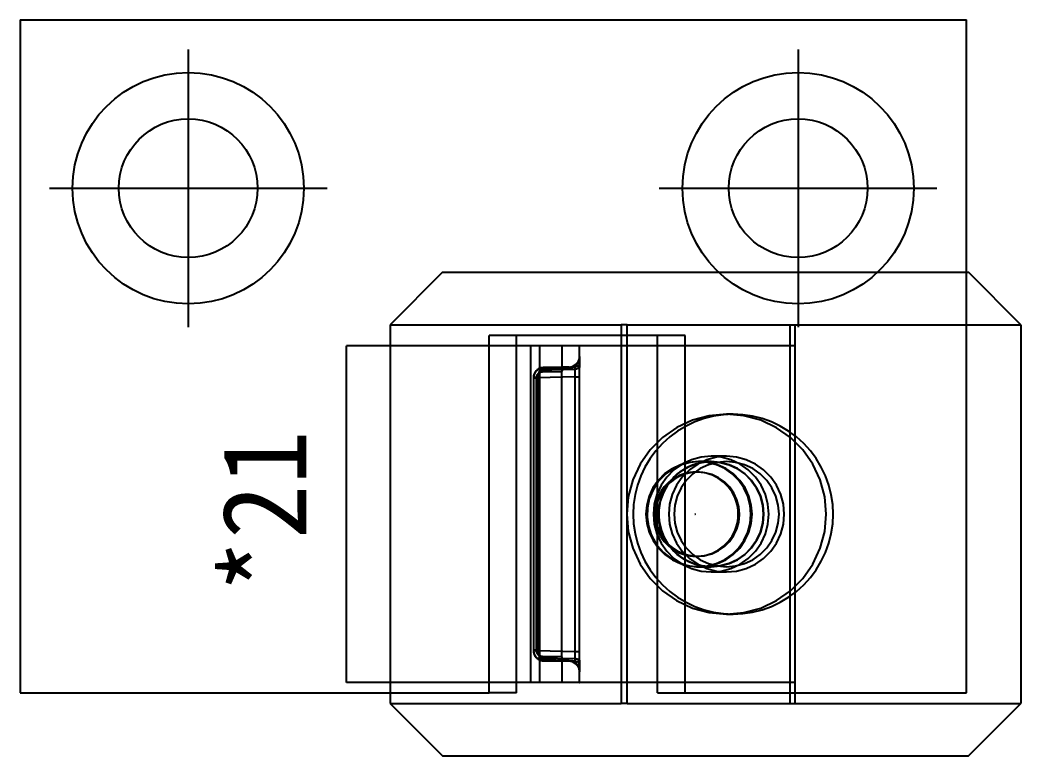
# Model space of a CAD drawing. Header units: millimetres. Extents: x 632 to 3922, y 1402 to 2001.
# Drawn here: x 3183.28 to 3207.07, y 1881.03 to 1898.53 of the extents above; entities that cross this region are included whole.
import ezdxf
from ezdxf.enums import TextEntityAlignment as Align
from ezdxf.lldxf.tags import DXFTag

# ---------------------------------------------------------------- set-up
doc = ezdxf.new("R2010")
doc.units = ezdxf.units.MM
for name, color, linetype in [('4', 4, 'Continuous'), ('7', 7, 'Continuous'), ('8', 8, 'Continuous'), ('CE', 1, 'CENTER'), ('H1', 2, 'HIDDEN')]:
    doc.layers.add(name, color=color, linetype=linetype)
doc.styles.add('JM_Standard', font='', dxfattribs={"height": 3})
doc.styles.get('JM_Standard').set_extended_font_data('DotumChe')
tags = doc.linetypes.add('CENTER', pattern=[2, 1.25, -0.25, 0.25, -0.25]).pattern_tags.tags
tags[10:11] = [DXFTag(74, 4), DXFTag(75, 0), DXFTag(340, '0'), DXFTag(46, 1.0), DXFTag(50, 0.0), DXFTag(44, 0.0), DXFTag(45, 0.0)]
tags[8:9] = [DXFTag(74, 4), DXFTag(75, 0), DXFTag(340, '0'), DXFTag(46, 1.0), DXFTag(50, 0.0), DXFTag(44, 0.0), DXFTag(45, 0.0)]
tags[6:7] = [DXFTag(74, 4), DXFTag(75, 0), DXFTag(340, '0'), DXFTag(46, 1.0), DXFTag(50, 0.0), DXFTag(44, 0.0), DXFTag(45, 0.0)]
tags[4:5] = [DXFTag(74, 4), DXFTag(75, 0), DXFTag(340, '0'), DXFTag(46, 1.0), DXFTag(50, 0.0), DXFTag(44, 0.0), DXFTag(45, 0.0)]
tags = doc.linetypes.add('HIDDEN', pattern=[0.375, 0.25, -0.125]).pattern_tags.tags
tags[6:7] = [DXFTag(74, 4), DXFTag(75, 0), DXFTag(340, '0'), DXFTag(46, 1.0), DXFTag(50, 0.0), DXFTag(44, 0.0), DXFTag(45, 0.0)]
tags[4:5] = [DXFTag(74, 4), DXFTag(75, 0), DXFTag(340, '0'), DXFTag(46, 1.0), DXFTag(50, 0.0), DXFTag(44, 0.0), DXFTag(45, 0.0)]

msp = doc.modelspace()

# ---------------------------------------------------------------- linework, layer by layer
at = {"layer": '7'}
for p, q in [((3183.275, 1898.529), (3183.275, 1882.529)), ((3183.275, 1898.529), (3205.775, 1898.529)), ((3205.775, 1882.529), (3205.775, 1898.529)), ((3205.775, 1892.529), (3205.824, 1892.529)), ((3207.074, 1891.279), (3205.824, 1892.529)), ((3205.775, 1891.279), (3207.074, 1891.279)), ((3207.074, 1891.279), (3207.074, 1882.279)), ((3198.433, 1891.029), (3194.427, 1891.029)), ((3194.427, 1890.779), (3194.427, 1891.029)), ((3195.082, 1890.779), (3195.082, 1891.029)), ((3197.571, 1891.029), (3197.571, 1890.779)), ((3197.707, 1890.779), (3197.707, 1891.029)), ((3198.433, 1890.779), (3198.433, 1891.029)), ((3196.566, 1890.779), (3191.035, 1890.779)), ((3191.035, 1882.779), (3191.035, 1890.779)), ((3196.566, 1890.779), (3196.566, 1882.779)), ((3196.566, 1890.779), (3196.581, 1890.779)), ((3196.581, 1890.525), (3196.581, 1890.779)), ((3198.433, 1890.779), (3196.581, 1890.779)), ((3198.433, 1882.779), (3198.433, 1890.779)), ((3196.574, 1890.294), (3196.575, 1890.354)), ((3196.572, 1890.043), (3196.572, 1883.513)), ((3196.575, 1883.205), (3196.574, 1883.267)), ((3196.581, 1882.779), (3196.581, 1883.032)), ((3196.566, 1882.779), (3191.035, 1882.779)), ((3194.427, 1882.529), (3194.427, 1882.779)), ((3195.082, 1882.529), (3195.082, 1882.779)), ((3196.566, 1882.779), (3196.581, 1882.779)), ((3198.433, 1882.779), (3196.581, 1882.779)), ((3197.571, 1882.779), (3197.571, 1882.279)), ((3197.707, 1882.279), (3197.707, 1882.779)), ((3198.433, 1882.529), (3198.433, 1882.779)), ((3183.275, 1882.529), (3194.427, 1882.529)), ((3192.074, 1882.529), (3192.074, 1882.279)), ((3195.082, 1882.529), (3194.427, 1882.529)), ((3198.433, 1882.529), (3205.775, 1882.529)), ((3201.578, 1882.529), (3201.578, 1882.279)), ((3192.074, 1882.279), (3197.571, 1882.279)), ((3192.074, 1882.279), (3193.324, 1881.029)), ((3197.707, 1882.279), (3197.571, 1882.279)), ((3197.707, 1882.279), (3201.578, 1882.279)), ((3201.578, 1882.279), (3207.074, 1882.279)), ((3205.824, 1881.029), (3207.074, 1882.279)), ((3193.324, 1881.029), (3205.824, 1881.029))]:
    msp.add_line(p, q, dxfattribs=at)
for points in [[(3196.578, 1890.444, 0), (3196.577, 1890.431, 0), (3196.577, 1890.415, 0), (3196.576, 1890.404, 0), (3196.576, 1890.391, 0), (3196.576, 1890.376, 0), (3196.575, 1890.366, 0), (3196.575, 1890.356, 0)], [(3196.575, 1890.356, 0), (3196.575, 1890.354, 0)], [(3196.58, 1890.516, 0), (3196.58, 1890.505, 0), (3196.579, 1890.48, 0), (3196.578, 1890.452, 0), (3196.578, 1890.444, 0)], [(3196.581, 1890.525, 0), (3196.58, 1890.516, 0)], [(3196.574, 1890.296, 0), (3196.574, 1890.27, 0), (3196.573, 1890.242, 0), (3196.573, 1890.212, 0), (3196.573, 1890.18, 0), (3196.573, 1890.147, 0), (3196.572, 1890.113, 0), (3196.572, 1890.078, 0), (3196.572, 1890.043, 0)], [(3196.574, 1890.296, 0), (3196.574, 1890.294, 0)], [(3196.572, 1883.513, 0), (3196.572, 1883.479, 0), (3196.572, 1883.445, 0), (3196.573, 1883.411, 0), (3196.573, 1883.379, 0), (3196.573, 1883.348, 0), (3196.573, 1883.318, 0), (3196.574, 1883.29, 0), (3196.574, 1883.265, 0)], [(3196.574, 1883.265, 0), (3196.574, 1883.267, 0)], [(3196.575, 1883.203, 0), (3196.575, 1883.205, 0)], [(3196.575, 1883.203, 0), (3196.575, 1883.19, 0), (3196.576, 1883.178, 0), (3196.576, 1883.167, 0), (3196.576, 1883.151, 0), (3196.577, 1883.137, 0), (3196.577, 1883.125, 0), (3196.578, 1883.113, 0)], [(3196.578, 1883.113, 0), (3196.578, 1883.096, 0), (3196.579, 1883.076, 0), (3196.58, 1883.04, 0)], [(3196.58, 1883.04, 0), (3196.581, 1883.033, 0), (3196.581, 1883.032, 0)]]:
    msp.add_polyline3d(points, dxfattribs=at)
for centre in [(3187.275, 1894.529), (3201.775, 1894.529)]:
    msp.add_circle(centre, 1.65, dxfattribs=at)
at = {"layer": '8'}
for p, q in [((3196.575, 1890.356), (3196.574, 1890.296)), ((3196.581, 1890.525), (3196.581, 1890.525)), ((3196.574, 1883.265), (3196.575, 1883.203)), ((3196.581, 1883.032), (3196.581, 1883.032))]:
    msp.add_line(p, q, dxfattribs=at)
for points in [[(3196.58, 1890.506, 0), (3196.58, 1890.508, 0), (3196.581, 1890.521, 0), (3196.581, 1890.525, 0)], [(3196.581, 1883.032, 0), (3196.581, 1883.035, 0), (3196.58, 1883.052, 0), (3196.579, 1883.054, 0)]]:
    msp.add_polyline3d(points, dxfattribs=at)
at = {"layer": 'CE'}
for p, q in [((3187.275, 1897.829), (3187.275, 1891.229)), ((3201.775, 1897.829), (3201.775, 1891.229)), ((3183.975, 1894.529), (3190.575, 1894.529)), ((3198.475, 1894.529), (3205.075, 1894.529))]:
    msp.add_line(p, q, dxfattribs=at)
at = {"layer": 'H1'}
for p, q in [((3193.324, 1892.529), (3192.074, 1891.279)), ((3193.324, 1892.529), (3205.775, 1892.529)), ((3192.074, 1891.279), (3192.074, 1890.779)), ((3192.074, 1891.279), (3197.571, 1891.279)), ((3197.571, 1891.279), (3197.571, 1891.029)), ((3197.707, 1891.279), (3197.571, 1891.279)), ((3197.707, 1891.029), (3197.707, 1891.279)), ((3197.707, 1891.279), (3201.578, 1891.279)), ((3201.578, 1891.279), (3205.775, 1891.279)), ((3201.578, 1891.279), (3201.578, 1890.779)), ((3201.703, 1890.779), (3201.703, 1891.279)), ((3199.088, 1891.029), (3198.433, 1891.029)), ((3199.088, 1890.779), (3199.088, 1891.029)), ((3192.074, 1890.779), (3192.074, 1882.779)), ((3194.427, 1882.779), (3194.427, 1890.779)), ((3195.082, 1882.779), (3195.082, 1890.779)), ((3195.42, 1882.779), (3195.42, 1890.779)), ((3196.155, 1890.779), (3196.155, 1890.273)), ((3197.571, 1890.779), (3197.571, 1882.779)), ((3197.707, 1882.779), (3197.707, 1890.779)), ((3201.578, 1890.779), (3198.433, 1890.779)), ((3199.088, 1882.779), (3199.088, 1890.779)), ((3201.578, 1890.779), (3201.578, 1882.779)), ((3201.703, 1890.779), (3201.578, 1890.779)), ((3201.703, 1882.779), (3201.703, 1890.779)), ((3195.639, 1890.205), (3196.477, 1890.224)), ((3195.695, 1890.163), (3196.155, 1890.171)), ((3195.703, 1890.263), (3195.701, 1890.262)), ((3196.155, 1890.271), (3195.721, 1890.264)), ((3195.721, 1890.264), (3195.724, 1890.264)), ((3195.724, 1890.264), (3196.332, 1890.277)), ((3196.331, 1890.249), (3195.724, 1890.236)), ((3196.335, 1890.274), (3196.155, 1890.271)), ((3196.155, 1890.273), (3196.155, 1890.271)), ((3196.155, 1890.036), (3196.155, 1890.171)), ((3196.332, 1890.277), (3196.335, 1890.274)), ((3196.477, 1890.224), (3196.478, 1890.284)), ((3195.48, 1890.013), (3195.483, 1890.013)), ((3195.48, 1890.013), (3195.48, 1883.544)), ((3195.493, 1890.014), (3195.483, 1890.013)), ((3195.552, 1890.013), (3195.483, 1890.013)), ((3195.483, 1890.013), (3195.483, 1883.544)), ((3195.589, 1890.014), (3195.493, 1890.014)), ((3195.493, 1883.543), (3195.493, 1890.014)), ((3195.552, 1883.544), (3195.552, 1890.013)), ((3196.474, 1890.043), (3195.589, 1890.024)), ((3195.589, 1890.014), (3195.589, 1883.543)), ((3196.155, 1883.52), (3196.155, 1890.036)), ((3196.474, 1890.043), (3196.572, 1890.043)), ((3196.474, 1883.513), (3196.474, 1890.043)), ((3200.231, 1889.154), (3200.074, 1889.154)), ((3199.429, 1888.029), (3199.403, 1888.029)), ((3199.706, 1888.029), (3199.432, 1888.029)), ((3199.707, 1888.029), (3199.706, 1888.029)), ((3200.073, 1888.154), (3199.707, 1888.154)), ((3199.383, 1887.779), (3199.354, 1887.779)), ((3199.354, 1885.779), (3199.383, 1885.779)), ((3199.403, 1885.529), (3199.429, 1885.528)), ((3199.432, 1885.528), (3199.706, 1885.528)), ((3199.706, 1885.528), (3199.707, 1885.528)), ((3199.707, 1885.404), (3200.073, 1885.404)), ((3200.074, 1884.404), (3200.231, 1884.404)), ((3195.48, 1883.544), (3195.483, 1883.544)), ((3195.483, 1883.544), (3195.493, 1883.543)), ((3195.552, 1883.544), (3195.483, 1883.544)), ((3195.589, 1883.543), (3195.493, 1883.543)), ((3195.589, 1883.533), (3196.474, 1883.513)), ((3196.155, 1883.386), (3196.155, 1883.52)), ((3196.474, 1883.513), (3196.572, 1883.513)), ((3196.476, 1883.336), (3195.638, 1883.354)), ((3196.155, 1883.386), (3195.695, 1883.394)), ((3195.701, 1883.294), (3195.703, 1883.294)), ((3195.725, 1883.293), (3195.721, 1883.293)), ((3195.721, 1883.293), (3196.155, 1883.286)), ((3195.724, 1883.322), (3196.331, 1883.309)), ((3196.332, 1883.28), (3195.725, 1883.293)), ((3196.335, 1883.283), (3196.155, 1883.286)), ((3196.155, 1883.286), (3196.155, 1883.283)), ((3196.155, 1883.283), (3196.155, 1882.779)), ((3196.335, 1883.283), (3196.332, 1883.28)), ((3196.478, 1883.274), (3196.476, 1883.336)), ((3192.074, 1882.779), (3192.074, 1882.529)), ((3201.578, 1882.779), (3198.433, 1882.779)), ((3199.088, 1882.529), (3199.088, 1882.779)), ((3201.578, 1882.779), (3201.578, 1882.529)), ((3201.703, 1882.779), (3201.578, 1882.779)), ((3201.703, 1882.529), (3201.703, 1882.779)), ((3201.703, 1882.279), (3201.703, 1882.529))]:
    msp.add_line(p, q, dxfattribs=at)
for points in [[(3195.629, 1890.779, 0), (3195.629, 1882.779, 0)], [(3196.332, 1890.277, 0), (3196.387, 1890.284, 0), (3196.436, 1890.302, 0), (3196.477, 1890.326, 0), (3196.508, 1890.352, 0)], [(3196.335, 1890.274, 0), (3196.374, 1890.278, 0), (3196.412, 1890.288, 0), (3196.448, 1890.304, 0), (3196.482, 1890.325, 0), (3196.511, 1890.352, 0), (3196.536, 1890.382, 0), (3196.556, 1890.417, 0), (3196.571, 1890.454, 0)], [(3196.478, 1890.284, 0), (3196.485, 1890.298, 0), (3196.497, 1890.315, 0), (3196.508, 1890.332, 0), (3196.529, 1890.363, 0)], [(3196.575, 1890.354, 0), (3196.573, 1890.342, 0), (3196.569, 1890.33, 0), (3196.561, 1890.318, 0), (3196.551, 1890.308, 0), (3196.538, 1890.3, 0), (3196.524, 1890.293, 0), (3196.508, 1890.288, 0), (3196.491, 1890.285, 0), (3196.478, 1890.284, 0)], [(3196.508, 1890.352, 0), (3196.518, 1890.362, 0), (3196.528, 1890.374, 0), (3196.537, 1890.387, 0), (3196.547, 1890.401, 0), (3196.555, 1890.416, 0), (3196.562, 1890.432, 0), (3196.566, 1890.441, 0)], [(3196.51, 1890.353, 0), (3196.508, 1890.352, 0)], [(3196.529, 1890.363, 0), (3196.519, 1890.36, 0), (3196.51, 1890.354, 0), (3196.51, 1890.353, 0)], [(3196.513, 1890.357, 0), (3196.51, 1890.353, 0)], [(3196.567, 1890.446, 0), (3196.566, 1890.443, 0), (3196.559, 1890.425, 0), (3196.55, 1890.408, 0), (3196.542, 1890.393, 0), (3196.533, 1890.381, 0), (3196.524, 1890.369, 0), (3196.514, 1890.358, 0), (3196.513, 1890.357, 0)], [(3196.529, 1890.363, 0), (3196.539, 1890.377, 0), (3196.548, 1890.393, 0), (3196.557, 1890.41, 0), (3196.564, 1890.429, 0), (3196.571, 1890.451, 0), (3196.576, 1890.474, 0), (3196.579, 1890.498, 0), (3196.58, 1890.502, 0)], [(3196.578, 1890.444, 0), (3196.576, 1890.428, 0), (3196.572, 1890.412, 0), (3196.565, 1890.397, 0), (3196.555, 1890.384, 0), (3196.542, 1890.372, 0), (3196.529, 1890.363, 0)], [(3196.566, 1890.441, 0), (3196.569, 1890.451, 0), (3196.574, 1890.469, 0), (3196.578, 1890.489, 0), (3196.578, 1890.489, 0)], [(3196.58, 1890.502, 0), (3196.577, 1890.482, 0), (3196.572, 1890.46, 0), (3196.567, 1890.446, 0)], [(3196.571, 1890.454, 0), (3196.577, 1890.483, 0)], [(3196.578, 1890.489, 0), (3196.58, 1890.506, 0)], [(3196.58, 1890.502, 0), (3196.581, 1890.523, 0), (3196.581, 1890.525, 0)], [(3196.581, 1890.525, 0), (3196.58, 1890.51, 0)], [(3196.58, 1890.51, 0), (3196.58, 1890.507, 0)], [(3196.58, 1890.507, 0), (3196.58, 1890.505, 0)], [(3196.58, 1890.505, 0), (3196.58, 1890.503, 0), (3196.58, 1890.502, 0)], [(3195.638, 1890.247, 0), (3195.625, 1890.242, 0), (3195.607, 1890.232, 0), (3195.59, 1890.222, 0), (3195.573, 1890.21, 0), (3195.558, 1890.196, 0), (3195.544, 1890.181, 0), (3195.531, 1890.165, 0), (3195.519, 1890.148, 0), (3195.509, 1890.131, 0), (3195.5, 1890.112, 0), (3195.493, 1890.092, 0), (3195.487, 1890.072, 0), (3195.483, 1890.052, 0), (3195.481, 1890.031, 0), (3195.48, 1890.013, 0)], [(3195.638, 1890.247, 0), (3195.605, 1890.231, 0), (3195.575, 1890.21, 0), (3195.548, 1890.184, 0), (3195.525, 1890.155, 0), (3195.507, 1890.122, 0), (3195.493, 1890.087, 0), (3195.485, 1890.051, 0), (3195.483, 1890.013, 0)], [(3195.493, 1890.03, 0), (3195.495, 1890.048, 0), (3195.498, 1890.066, 0), (3195.502, 1890.083, 0), (3195.507, 1890.101, 0), (3195.513, 1890.117, 0), (3195.52, 1890.132, 0), (3195.528, 1890.147, 0), (3195.536, 1890.162, 0), (3195.546, 1890.176, 0), (3195.557, 1890.189, 0), (3195.569, 1890.202, 0), (3195.582, 1890.213, 0)], [(3195.552, 1890.013, 0), (3195.553, 1890.028, 0), (3195.555, 1890.042, 0), (3195.559, 1890.056, 0), (3195.563, 1890.07, 0), (3195.569, 1890.083, 0), (3195.576, 1890.096, 0), (3195.585, 1890.108, 0), (3195.594, 1890.119, 0), (3195.604, 1890.129, 0), (3195.616, 1890.137, 0), (3195.628, 1890.145, 0), (3195.64, 1890.151, 0), (3195.653, 1890.156, 0), (3195.667, 1890.16, 0), (3195.681, 1890.162, 0), (3195.695, 1890.163, 0)], [(3195.582, 1890.213, 0), (3195.608, 1890.232, 0), (3195.637, 1890.246, 0), (3195.669, 1890.257, 0), (3195.703, 1890.263, 0)], [(3195.639, 1890.205, 0), (3195.626, 1890.212, 0), (3195.613, 1890.216, 0), (3195.601, 1890.217, 0), (3195.59, 1890.216, 0), (3195.582, 1890.213, 0)], [(3195.639, 1890.205, 0), (3195.632, 1890.194, 0), (3195.625, 1890.182, 0), (3195.619, 1890.169, 0), (3195.613, 1890.155, 0), (3195.608, 1890.141, 0), (3195.604, 1890.126, 0), (3195.6, 1890.11, 0), (3195.597, 1890.094, 0), (3195.594, 1890.077, 0), (3195.592, 1890.06, 0), (3195.59, 1890.042, 0), (3195.589, 1890.024, 0)], [(3195.701, 1890.262, 0), (3195.669, 1890.257, 0), (3195.638, 1890.247, 0)], [(3195.693, 1890.262, 0), (3195.683, 1890.26, 0), (3195.663, 1890.255, 0), (3195.644, 1890.249, 0), (3195.638, 1890.247, 0)], [(3195.724, 1890.236, 0), (3195.699, 1890.233, 0), (3195.677, 1890.227, 0), (3195.656, 1890.218, 0), (3195.639, 1890.205, 0)], [(3195.701, 1890.262, 0), (3195.693, 1890.262, 0)], [(3195.695, 1890.163, 0), (3195.695, 1890.181, 0), (3195.696, 1890.198, 0), (3195.698, 1890.214, 0), (3195.7, 1890.228, 0), (3195.704, 1890.24, 0), (3195.708, 1890.25, 0), (3195.712, 1890.258, 0), (3195.717, 1890.262, 0), (3195.721, 1890.264, 0)], [(3195.721, 1890.264, 0), (3195.701, 1890.262, 0)], [(3195.703, 1890.263, 0), (3195.724, 1890.264, 0)], [(3195.724, 1890.236, 0), (3195.724, 1890.247, 0), (3195.724, 1890.255, 0), (3195.724, 1890.261, 0), (3195.724, 1890.264, 0), (3195.724, 1890.264, 0)], [(3196.155, 1890.271, 0), (3196.155, 1890.27, 0), (3196.155, 1890.269, 0), (3196.155, 1890.266, 0), (3196.155, 1890.263, 0), (3196.155, 1890.259, 0), (3196.155, 1890.254, 0), (3196.155, 1890.249, 0), (3196.155, 1890.242, 0), (3196.155, 1890.235, 0), (3196.155, 1890.227, 0), (3196.155, 1890.219, 0), (3196.155, 1890.21, 0), (3196.155, 1890.201, 0), (3196.155, 1890.191, 0), (3196.155, 1890.181, 0), (3196.155, 1890.171, 0)], [(3196.478, 1890.284, 0), (3196.408, 1890.259, 0), (3196.331, 1890.249, 0)], [(3196.331, 1890.249, 0), (3196.331, 1890.26, 0), (3196.331, 1890.269, 0), (3196.331, 1890.274, 0), (3196.331, 1890.277, 0), (3196.332, 1890.277, 0)], [(3196.474, 1890.043, 0), (3196.474, 1890.068, 0), (3196.474, 1890.093, 0), (3196.474, 1890.118, 0), (3196.475, 1890.141, 0), (3196.475, 1890.164, 0), (3196.476, 1890.185, 0), (3196.476, 1890.205, 0), (3196.477, 1890.224, 0)], [(3196.574, 1890.294, 0), (3196.572, 1890.282, 0), (3196.568, 1890.27, 0), (3196.56, 1890.258, 0), (3196.55, 1890.248, 0), (3196.537, 1890.239, 0), (3196.523, 1890.232, 0), (3196.507, 1890.227, 0), (3196.49, 1890.224, 0), (3196.477, 1890.224, 0)], [(3195.589, 1890.024, 0), (3195.572, 1890.025, 0), (3195.555, 1890.026, 0), (3195.54, 1890.027, 0), (3195.525, 1890.028, 0), (3195.513, 1890.029, 0), (3195.503, 1890.03, 0), (3195.496, 1890.03, 0), (3195.493, 1890.03, 0)], [(3195.493, 1890.014, 0), (3195.493, 1890.03, 0)], [(3195.589, 1890.024, 0), (3195.589, 1890.014, 0)], [(3200.074, 1889.154, 0), (3199.662, 1889.118, 0), (3199.263, 1889.01, 0), (3198.888, 1888.836, 0), (3198.549, 1888.598, 0), (3198.257, 1888.305, 0), (3198.02, 1887.966, 0), (3197.845, 1887.591, 0), (3197.738, 1887.191, 0), (3197.702, 1886.779, 0), (3197.738, 1886.367, 0), (3197.844, 1885.967, 0), (3198.019, 1885.591, 0), (3198.256, 1885.252, 0), (3198.549, 1884.959, 0), (3198.887, 1884.722, 0), (3199.262, 1884.547, 0), (3199.661, 1884.44, 0), (3200.073, 1884.404, 0), (3200.074, 1884.404, 0)], [(3200.231, 1889.154, 0), (3199.998, 1889.142, 0), (3199.767, 1889.108, 0), (3199.541, 1889.052, 0), (3199.321, 1888.973, 0), (3199.111, 1888.874, 0), (3198.91, 1888.754, 0), (3198.723, 1888.616, 0), (3198.55, 1888.459, 0), (3198.393, 1888.287, 0), (3198.254, 1888.099, 0), (3198.134, 1887.899, 0), (3198.034, 1887.689, 0), (3197.955, 1887.469, 0), (3197.898, 1887.243, 0), (3197.863, 1887.012, 0), (3197.852, 1886.779, 0)], [(3202.445, 1886.779, 0), (3202.409, 1887.191, 0), (3202.302, 1887.591, 0), (3202.127, 1887.966, 0), (3201.89, 1888.305, 0), (3201.598, 1888.598, 0), (3201.259, 1888.835, 0), (3200.885, 1889.01, 0), (3200.485, 1889.117, 0), (3200.074, 1889.154, 0)], [(3200.231, 1884.404, 0), (3200.463, 1884.415, 0), (3200.694, 1884.449, 0), (3200.92, 1884.506, 0), (3201.14, 1884.584, 0), (3201.35, 1884.683, 0), (3201.55, 1884.803, 0), (3201.738, 1884.942, 0), (3201.911, 1885.098, 0), (3202.068, 1885.271, 0), (3202.207, 1885.458, 0), (3202.327, 1885.658, 0), (3202.427, 1885.869, 0), (3202.506, 1886.088, 0), (3202.563, 1886.315, 0), (3202.597, 1886.545, 0), (3202.608, 1886.779, 0), (3202.597, 1887.012, 0), (3202.563, 1887.242, 0), (3202.506, 1887.469, 0), (3202.427, 1887.688, 0), (3202.327, 1887.899, 0), (3202.207, 1888.099, 0), (3202.068, 1888.286, 0), (3201.911, 1888.459, 0), (3201.738, 1888.615, 0), (3201.55, 1888.754, 0), (3201.35, 1888.874, 0), (3201.14, 1888.973, 0), (3200.92, 1889.051, 0), (3200.694, 1889.108, 0), (3200.463, 1889.142, 0), (3200.231, 1889.154, 0)], [(3199.403, 1888.029, 0), (3199.186, 1888.009, 0), (3198.976, 1887.952, 0), (3198.779, 1887.86, 0), (3198.601, 1887.734, 0), (3198.448, 1887.58, 0), (3198.323, 1887.401, 0), (3198.232, 1887.203, 0), (3198.176, 1886.992, 0), (3198.158, 1886.775, 0), (3198.177, 1886.558, 0), (3198.234, 1886.348, 0), (3198.327, 1886.151, 0), (3198.452, 1885.973, 0), (3198.606, 1885.819, 0), (3198.785, 1885.694, 0), (3198.982, 1885.603, 0), (3199.192, 1885.547, 0), (3199.403, 1885.529, 0)], [(3199.707, 1888.154, 0), (3199.469, 1888.133, 0), (3199.237, 1888.071, 0), (3199.02, 1887.969, 0), (3198.824, 1887.832, 0), (3198.655, 1887.662, 0), (3198.518, 1887.466, 0), (3198.417, 1887.249, 0), (3198.355, 1887.017, 0), (3198.334, 1886.779, 0), (3198.355, 1886.54, 0), (3198.417, 1886.308, 0), (3198.518, 1886.091, 0), (3198.655, 1885.895, 0), (3198.824, 1885.725, 0), (3199.02, 1885.588, 0), (3199.237, 1885.486, 0), (3199.468, 1885.424, 0), (3199.707, 1885.404, 0), (3199.707, 1885.404, 0)], [(3199.429, 1888.029, 0), (3199.212, 1888.009, 0), (3199.002, 1887.952, 0), (3198.805, 1887.86, 0), (3198.627, 1887.734, 0), (3198.474, 1887.58, 0), (3198.433, 1887.528, 0)], [(3198.675, 1887.483, 0), (3198.813, 1887.652, 0), (3198.978, 1887.794, 0), (3199.165, 1887.905, 0), (3199.368, 1887.982, 0), (3199.582, 1888.022, 0), (3199.706, 1888.029, 0)], [(3199.706, 1888.029, 0), (3199.489, 1888.01, 0), (3199.279, 1887.953, 0), (3199.082, 1887.861, 0), (3198.903, 1887.736, 0), (3198.75, 1887.582, 0), (3198.675, 1887.483, 0)], [(3199.707, 1888.029, 0), (3199.49, 1888.01, 0), (3199.28, 1887.953, 0), (3199.083, 1887.861, 0), (3198.905, 1887.736, 0), (3198.751, 1887.582, 0), (3198.678, 1887.487, 0)], [(3200.073, 1888.154, 0), (3199.835, 1888.133, 0), (3199.604, 1888.071, 0), (3199.387, 1887.969, 0), (3199.191, 1887.832, 0), (3199.022, 1887.662, 0), (3198.884, 1887.466, 0), (3198.783, 1887.249, 0), (3198.721, 1887.017, 0), (3198.7, 1886.779, 0), (3198.721, 1886.54, 0), (3198.783, 1886.308, 0), (3198.884, 1886.091, 0), (3199.021, 1885.895, 0), (3199.191, 1885.725, 0), (3199.387, 1885.588, 0), (3199.604, 1885.487, 0), (3199.835, 1885.424, 0), (3200.073, 1885.404, 0), (3200.073, 1885.404, 0)], [(3200.073, 1888.029, 0), (3199.857, 1888.01, 0), (3199.646, 1887.953, 0), (3199.449, 1887.861, 0), (3199.271, 1887.736, 0), (3199.117, 1887.582, 0), (3198.992, 1887.404, 0), (3198.9, 1887.206, 0), (3198.844, 1886.996, 0), (3198.825, 1886.779, 0), (3198.844, 1886.561, 0), (3198.9, 1886.351, 0), (3198.992, 1886.154, 0), (3199.117, 1885.975, 0), (3199.271, 1885.821, 0), (3199.449, 1885.696, 0), (3199.646, 1885.604, 0), (3199.857, 1885.547, 0), (3200.073, 1885.528, 0), (3200.073, 1885.528, 0)], [(3200.073, 1888.029, 0), (3199.857, 1888.01, 0), (3199.646, 1887.953, 0), (3199.449, 1887.861, 0), (3199.271, 1887.736, 0), (3199.117, 1887.582, 0), (3198.992, 1887.404, 0), (3198.9, 1887.206, 0), (3198.844, 1886.996, 0), (3198.825, 1886.779, 0), (3198.844, 1886.561, 0), (3198.9, 1886.351, 0), (3198.992, 1886.154, 0), (3199.117, 1885.975, 0), (3199.271, 1885.821, 0), (3199.449, 1885.696, 0), (3199.646, 1885.604, 0), (3199.857, 1885.547, 0), (3200.073, 1885.528, 0), (3200.073, 1885.528, 0)], [(3200.654, 1886.779, 0), (3200.635, 1886.996, 0), (3200.579, 1887.206, 0), (3200.487, 1887.404, 0), (3200.362, 1887.582, 0), (3200.208, 1887.736, 0), (3200.03, 1887.861, 0), (3199.833, 1887.953, 0), (3199.623, 1888.01, 0), (3199.406, 1888.029, 0), (3199.403, 1888.029, 0)], [(3200.681, 1886.779, 0), (3200.662, 1886.996, 0), (3200.605, 1887.206, 0), (3200.513, 1887.404, 0), (3200.389, 1887.582, 0), (3200.235, 1887.736, 0), (3200.056, 1887.861, 0), (3199.859, 1887.953, 0), (3199.649, 1888.01, 0), (3199.432, 1888.029, 0), (3199.429, 1888.029, 0)], [(3199.706, 1888.029, 0), (3199.923, 1888.01, 0), (3200.133, 1887.953, 0), (3200.33, 1887.861, 0), (3200.508, 1887.736, 0), (3200.662, 1887.582, 0), (3200.787, 1887.404, 0), (3200.879, 1887.206, 0), (3200.935, 1886.996, 0), (3200.954, 1886.779, 0), (3200.935, 1886.561, 0), (3200.879, 1886.351, 0), (3200.787, 1886.154, 0), (3200.662, 1885.975, 0), (3200.508, 1885.821, 0), (3200.33, 1885.696, 0), (3200.133, 1885.604, 0), (3199.923, 1885.547, 0), (3199.706, 1885.528, 0)], [(3199.706, 1885.528, 0), (3199.923, 1885.547, 0), (3200.133, 1885.604, 0), (3200.33, 1885.696, 0), (3200.508, 1885.821, 0), (3200.662, 1885.975, 0), (3200.787, 1886.154, 0), (3200.879, 1886.351, 0), (3200.935, 1886.561, 0), (3200.954, 1886.779, 0), (3200.935, 1886.996, 0), (3200.879, 1887.206, 0), (3200.787, 1887.404, 0), (3200.662, 1887.582, 0), (3200.508, 1887.736, 0), (3200.33, 1887.861, 0), (3200.133, 1887.953, 0), (3199.923, 1888.01, 0), (3199.706, 1888.029, 0)], [(3201.08, 1886.779, 0), (3201.059, 1887.017, 0), (3200.997, 1887.249, 0), (3200.896, 1887.466, 0), (3200.759, 1887.662, 0), (3200.59, 1887.832, 0), (3200.394, 1887.969, 0), (3200.177, 1888.071, 0), (3199.945, 1888.133, 0), (3199.707, 1888.154, 0)], [(3200.955, 1886.779, 0), (3200.936, 1886.996, 0), (3200.88, 1887.206, 0), (3200.788, 1887.404, 0), (3200.663, 1887.582, 0), (3200.509, 1887.736, 0), (3200.331, 1887.861, 0), (3200.134, 1887.953, 0), (3199.924, 1888.01, 0), (3199.707, 1888.029, 0)], [(3201.446, 1886.779, 0), (3201.426, 1887.017, 0), (3201.364, 1887.249, 0), (3201.262, 1887.466, 0), (3201.125, 1887.662, 0), (3200.956, 1887.832, 0), (3200.76, 1887.969, 0), (3200.543, 1888.071, 0), (3200.312, 1888.133, 0), (3200.073, 1888.154, 0)], [(3201.322, 1886.779, 0), (3201.303, 1886.996, 0), (3201.246, 1887.206, 0), (3201.154, 1887.404, 0), (3201.03, 1887.582, 0), (3200.876, 1887.736, 0), (3200.698, 1887.861, 0), (3200.5, 1887.953, 0), (3200.29, 1888.01, 0), (3200.073, 1888.029, 0)], [(3201.322, 1886.779, 0), (3201.303, 1886.996, 0), (3201.246, 1887.206, 0), (3201.154, 1887.404, 0), (3201.03, 1887.582, 0), (3200.876, 1887.736, 0), (3200.698, 1887.861, 0), (3200.5, 1887.953, 0), (3200.29, 1888.01, 0), (3200.073, 1888.029, 0)], [(3199.354, 1887.779, 0), (3199.275, 1887.775, 0), (3199.197, 1887.766, 0), (3199.121, 1887.751, 0), (3199.045, 1887.73, 0), (3198.972, 1887.702, 0), (3198.9, 1887.67, 0), (3198.832, 1887.631, 0), (3198.767, 1887.588, 0), (3198.705, 1887.539, 0), (3198.648, 1887.486, 0), (3198.594, 1887.428, 0), (3198.546, 1887.366, 0), (3198.502, 1887.301, 0), (3198.464, 1887.233, 0), (3198.431, 1887.161, 0), (3198.404, 1887.088, 0), (3198.383, 1887.012, 0), (3198.367, 1886.935, 0), (3198.358, 1886.857, 0), (3198.355, 1886.779, 0), (3198.358, 1886.7, 0), (3198.367, 1886.622, 0), (3198.383, 1886.545, 0), (3198.404, 1886.47, 0), (3198.431, 1886.396, 0), (3198.464, 1886.325, 0), (3198.502, 1886.256, 0), (3198.546, 1886.191, 0), (3198.594, 1886.129, 0), (3198.648, 1886.071, 0), (3198.705, 1886.018, 0), (3198.767, 1885.97, 0), (3198.832, 1885.926, 0), (3198.9, 1885.888, 0), (3198.972, 1885.855, 0), (3199.045, 1885.828, 0), (3199.121, 1885.806, 0), (3199.197, 1885.791, 0), (3199.275, 1885.782, 0), (3199.354, 1885.779, 0)], [(3199.368, 1887.779, 0), (3199.195, 1887.761, 0), (3199.027, 1887.713, 0), (3198.871, 1887.637, 0), (3198.73, 1887.535, 0), (3198.608, 1887.409, 0), (3198.511, 1887.265, 0), (3198.44, 1887.106, 0), (3198.397, 1886.937, 0), (3198.385, 1886.763, 0), (3198.403, 1886.59, 0), (3198.45, 1886.422, 0), (3198.526, 1886.265, 0), (3198.628, 1886.124, 0), (3198.753, 1886.003, 0), (3198.897, 1885.905, 0), (3199.056, 1885.834, 0), (3199.225, 1885.791, 0), (3199.368, 1885.779, 0)], [(3199.383, 1887.779, 0), (3199.21, 1887.763, 0), (3199.042, 1887.718, 0), (3198.884, 1887.645, 0), (3198.741, 1887.545, 0), (3198.618, 1887.421, 0), (3198.518, 1887.278, 0), (3198.445, 1887.12, 0), (3198.433, 1887.086, 0)], [(3200.352, 1886.779, 0), (3200.349, 1886.857, 0), (3200.34, 1886.935, 0), (3200.325, 1887.012, 0), (3200.303, 1887.088, 0), (3200.276, 1887.161, 0), (3200.243, 1887.233, 0), (3200.205, 1887.301, 0), (3200.162, 1887.366, 0), (3200.113, 1887.428, 0), (3200.06, 1887.486, 0), (3200.002, 1887.539, 0), (3199.941, 1887.588, 0), (3199.875, 1887.631, 0), (3199.807, 1887.67, 0), (3199.736, 1887.702, 0), (3199.662, 1887.73, 0), (3199.587, 1887.751, 0), (3199.51, 1887.766, 0), (3199.432, 1887.775, 0), (3199.354, 1887.779, 0), (3199.354, 1887.779, 0)], [(3200.382, 1886.779, 0), (3200.367, 1886.952, 0), (3200.322, 1887.121, 0), (3200.248, 1887.279, 0), (3200.148, 1887.421, 0), (3200.025, 1887.545, 0), (3199.883, 1887.645, 0), (3199.725, 1887.718, 0), (3199.557, 1887.763, 0), (3199.383, 1887.779, 0), (3199.368, 1887.779, 0)], [(3200.382, 1886.779, 0), (3200.367, 1886.952, 0), (3200.322, 1887.121, 0), (3200.248, 1887.279, 0), (3200.148, 1887.421, 0), (3200.025, 1887.545, 0), (3199.883, 1887.645, 0), (3199.725, 1887.718, 0), (3199.557, 1887.763, 0), (3199.383, 1887.779, 0), (3199.383, 1887.779, 0)], [(3198.433, 1887.528, 0), (3198.318, 1887.343, 0), (3198.237, 1887.141, 0), (3198.193, 1886.927, 0), (3198.186, 1886.71, 0), (3198.217, 1886.494, 0), (3198.284, 1886.287, 0), (3198.387, 1886.095, 0), (3198.433, 1886.029, 0)], [(3198.678, 1887.487, 0), (3198.571, 1887.297, 0), (3198.498, 1887.091, 0), (3198.462, 1886.877, 0), (3198.464, 1886.659, 0), (3198.504, 1886.444, 0), (3198.58, 1886.24, 0), (3198.678, 1886.071, 0)], [(3198.458, 1886.779, 0), (3198.477, 1886.996, 0), (3198.533, 1887.206, 0), (3198.625, 1887.404, 0), (3198.675, 1887.483, 0)], [(3198.675, 1887.483, 0), (3198.568, 1887.293, 0), (3198.496, 1887.087, 0), (3198.461, 1886.872, 0), (3198.458, 1886.779, 0)], [(3198.433, 1887.086, 0), (3198.394, 1886.916, 0), (3198.385, 1886.742, 0), (3198.407, 1886.569, 0), (3198.433, 1886.471, 0)], [(3197.852, 1886.779, 0), (3197.863, 1886.545, 0), (3197.898, 1886.315, 0), (3197.955, 1886.088, 0), (3198.034, 1885.869, 0), (3198.134, 1885.658, 0), (3198.254, 1885.458, 0), (3198.393, 1885.271, 0), (3198.55, 1885.098, 0), (3198.723, 1884.942, 0), (3198.91, 1884.803, 0), (3199.111, 1884.683, 0), (3199.321, 1884.584, 0), (3199.541, 1884.505, 0), (3199.767, 1884.449, 0), (3199.998, 1884.415, 0), (3200.231, 1884.404, 0)], [(3198.675, 1886.074, 0), (3198.568, 1886.264, 0), (3198.496, 1886.47, 0), (3198.461, 1886.685, 0), (3198.458, 1886.779, 0)], [(3198.458, 1886.779, 0), (3198.477, 1886.561, 0), (3198.533, 1886.351, 0), (3198.625, 1886.154, 0), (3198.675, 1886.074, 0)], [(3199.354, 1885.779, 0), (3199.354, 1885.779, 0), (3199.432, 1885.782, 0), (3199.51, 1885.791, 0), (3199.587, 1885.806, 0), (3199.662, 1885.828, 0), (3199.736, 1885.855, 0), (3199.807, 1885.888, 0), (3199.875, 1885.926, 0), (3199.941, 1885.97, 0), (3200.002, 1886.018, 0), (3200.06, 1886.071, 0), (3200.113, 1886.129, 0), (3200.162, 1886.191, 0), (3200.205, 1886.256, 0), (3200.243, 1886.325, 0), (3200.276, 1886.396, 0), (3200.303, 1886.47, 0), (3200.325, 1886.545, 0), (3200.34, 1886.622, 0), (3200.349, 1886.7, 0), (3200.352, 1886.779, 0)], [(3199.368, 1885.779, 0), (3199.542, 1885.791, 0), (3199.71, 1885.834, 0), (3199.869, 1885.905, 0), (3200.013, 1886.003, 0), (3200.138, 1886.124, 0), (3200.24, 1886.265, 0), (3200.316, 1886.422, 0), (3200.364, 1886.59, 0), (3200.382, 1886.763, 0), (3200.382, 1886.779, 0)], [(3199.383, 1885.779, 0), (3199.557, 1885.794, 0), (3199.725, 1885.839, 0), (3199.883, 1885.912, 0), (3200.025, 1886.012, 0), (3200.148, 1886.136, 0), (3200.248, 1886.278, 0), (3200.322, 1886.436, 0), (3200.367, 1886.605, 0), (3200.382, 1886.778, 0), (3200.382, 1886.779, 0)], [(3199.403, 1885.529, 0), (3199.62, 1885.547, 0), (3199.83, 1885.603, 0), (3200.027, 1885.694, 0), (3200.206, 1885.819, 0), (3200.36, 1885.973, 0), (3200.486, 1886.151, 0), (3200.578, 1886.348, 0), (3200.635, 1886.558, 0), (3200.654, 1886.775, 0), (3200.654, 1886.779, 0)], [(3199.429, 1885.528, 0), (3199.646, 1885.547, 0), (3199.856, 1885.603, 0), (3200.054, 1885.694, 0), (3200.232, 1885.819, 0), (3200.386, 1885.973, 0), (3200.512, 1886.151, 0), (3200.604, 1886.348, 0), (3200.661, 1886.558, 0), (3200.681, 1886.775, 0), (3200.681, 1886.779, 0)], [(3199.707, 1885.528, 0), (3199.924, 1885.547, 0), (3200.134, 1885.604, 0), (3200.331, 1885.696, 0), (3200.509, 1885.821, 0), (3200.663, 1885.975, 0), (3200.788, 1886.154, 0), (3200.88, 1886.351, 0), (3200.936, 1886.561, 0), (3200.955, 1886.779, 0)], [(3199.707, 1885.404, 0), (3199.946, 1885.424, 0), (3200.177, 1885.486, 0), (3200.394, 1885.588, 0), (3200.59, 1885.725, 0), (3200.759, 1885.895, 0), (3200.896, 1886.091, 0), (3200.997, 1886.308, 0), (3201.059, 1886.54, 0), (3201.08, 1886.779, 0)], [(3200.073, 1885.404, 0), (3200.312, 1885.424, 0), (3200.543, 1885.487, 0), (3200.76, 1885.588, 0), (3200.956, 1885.725, 0), (3201.125, 1885.895, 0), (3201.263, 1886.091, 0), (3201.364, 1886.308, 0), (3201.426, 1886.54, 0), (3201.446, 1886.779, 0)], [(3200.073, 1885.528, 0), (3200.29, 1885.547, 0), (3200.5, 1885.604, 0), (3200.698, 1885.696, 0), (3200.876, 1885.821, 0), (3201.03, 1885.975, 0), (3201.154, 1886.154, 0), (3201.246, 1886.351, 0), (3201.303, 1886.561, 0), (3201.322, 1886.779, 0)], [(3200.073, 1885.528, 0), (3200.29, 1885.547, 0), (3200.5, 1885.604, 0), (3200.698, 1885.696, 0), (3200.876, 1885.821, 0), (3201.03, 1885.975, 0), (3201.154, 1886.154, 0), (3201.246, 1886.351, 0), (3201.303, 1886.561, 0), (3201.322, 1886.779, 0)], [(3200.074, 1884.404, 0), (3200.486, 1884.44, 0), (3200.885, 1884.547, 0), (3201.26, 1884.722, 0), (3201.598, 1884.959, 0), (3201.89, 1885.252, 0), (3202.128, 1885.591, 0), (3202.302, 1885.967, 0), (3202.409, 1886.367, 0), (3202.445, 1886.779, 0)], [(3198.433, 1886.471, 0), (3198.501, 1886.31, 0), (3198.596, 1886.164, 0), (3198.714, 1886.036, 0), (3198.853, 1885.931, 0), (3199.008, 1885.852, 0), (3199.174, 1885.801, 0), (3199.347, 1885.779, 0), (3199.383, 1885.779, 0)], [(3199.706, 1885.528, 0), (3199.489, 1885.547, 0), (3199.279, 1885.604, 0), (3199.082, 1885.696, 0), (3198.903, 1885.821, 0), (3198.75, 1885.975, 0), (3198.675, 1886.074, 0)], [(3198.675, 1886.074, 0), (3198.813, 1885.905, 0), (3198.978, 1885.763, 0), (3199.165, 1885.652, 0), (3199.368, 1885.575, 0), (3199.582, 1885.535, 0), (3199.706, 1885.528, 0)], [(3198.678, 1886.071, 0), (3198.817, 1885.902, 0), (3198.982, 1885.761, 0), (3199.169, 1885.65, 0), (3199.373, 1885.574, 0), (3199.587, 1885.534, 0), (3199.707, 1885.528, 0)], [(3198.433, 1886.029, 0), (3198.578, 1885.867, 0), (3198.749, 1885.732, 0), (3198.941, 1885.629, 0), (3199.148, 1885.561, 0), (3199.363, 1885.53, 0), (3199.429, 1885.528, 0)], [(3195.48, 1883.544, 0), (3195.481, 1883.522, 0), (3195.484, 1883.502, 0), (3195.488, 1883.481, 0), (3195.494, 1883.461, 0), (3195.502, 1883.442, 0), (3195.511, 1883.423, 0), (3195.521, 1883.405, 0), (3195.533, 1883.388, 0), (3195.547, 1883.372, 0), (3195.561, 1883.358, 0), (3195.577, 1883.344, 0), (3195.594, 1883.332, 0), (3195.611, 1883.322, 0), (3195.63, 1883.313, 0), (3195.641, 1883.309, 0)], [(3195.483, 1883.544, 0), (3195.485, 1883.506, 0), (3195.494, 1883.469, 0), (3195.507, 1883.433, 0), (3195.526, 1883.401, 0), (3195.549, 1883.371, 0), (3195.576, 1883.346, 0), (3195.607, 1883.325, 0), (3195.641, 1883.309, 0)], [(3195.493, 1883.526, 0), (3195.493, 1883.543, 0)], [(3195.589, 1883.533, 0), (3195.572, 1883.532, 0), (3195.555, 1883.53, 0), (3195.54, 1883.529, 0), (3195.525, 1883.528, 0), (3195.513, 1883.527, 0), (3195.504, 1883.527, 0), (3195.496, 1883.526, 0), (3195.493, 1883.526, 0)], [(3195.579, 1883.346, 0), (3195.565, 1883.359, 0), (3195.553, 1883.373, 0), (3195.54, 1883.389, 0), (3195.53, 1883.406, 0), (3195.523, 1883.418, 0), (3195.517, 1883.43, 0), (3195.512, 1883.443, 0), (3195.507, 1883.456, 0), (3195.503, 1883.47, 0), (3195.499, 1883.484, 0), (3195.497, 1883.495, 0), (3195.495, 1883.505, 0), (3195.494, 1883.515, 0), (3195.493, 1883.526, 0)], [(3195.695, 1883.394, 0), (3195.681, 1883.395, 0), (3195.667, 1883.397, 0), (3195.653, 1883.401, 0), (3195.64, 1883.406, 0), (3195.628, 1883.412, 0), (3195.616, 1883.42, 0), (3195.604, 1883.428, 0), (3195.594, 1883.438, 0), (3195.585, 1883.449, 0), (3195.576, 1883.461, 0), (3195.569, 1883.474, 0), (3195.563, 1883.487, 0), (3195.559, 1883.501, 0), (3195.555, 1883.515, 0), (3195.553, 1883.529, 0), (3195.552, 1883.544, 0)], [(3195.589, 1883.543, 0), (3195.589, 1883.533, 0)], [(3195.589, 1883.533, 0), (3195.59, 1883.522, 0), (3195.59, 1883.512, 0), (3195.591, 1883.502, 0), (3195.593, 1883.491, 0), (3195.594, 1883.478, 0), (3195.597, 1883.465, 0), (3195.599, 1883.451, 0), (3195.602, 1883.438, 0), (3195.606, 1883.426, 0), (3195.609, 1883.413, 0), (3195.615, 1883.397, 0), (3195.622, 1883.382, 0), (3195.629, 1883.368, 0), (3195.638, 1883.354, 0)], [(3196.476, 1883.336, 0), (3196.476, 1883.354, 0), (3196.476, 1883.374, 0), (3196.475, 1883.395, 0), (3196.475, 1883.417, 0), (3196.474, 1883.441, 0), (3196.474, 1883.464, 0), (3196.474, 1883.489, 0), (3196.474, 1883.513, 0)], [(3195.638, 1883.354, 0), (3195.624, 1883.348, 0), (3195.611, 1883.344, 0), (3195.599, 1883.342, 0), (3195.588, 1883.343, 0), (3195.579, 1883.346, 0)], [(3195.703, 1883.294, 0), (3195.669, 1883.3, 0), (3195.636, 1883.311, 0), (3195.606, 1883.327, 0), (3195.579, 1883.346, 0)], [(3195.638, 1883.354, 0), (3195.655, 1883.341, 0), (3195.676, 1883.331, 0), (3195.699, 1883.325, 0), (3195.724, 1883.322, 0)], [(3195.641, 1883.309, 0), (3195.67, 1883.3, 0), (3195.701, 1883.294, 0)], [(3195.641, 1883.309, 0), (3195.648, 1883.306, 0), (3195.668, 1883.3, 0), (3195.688, 1883.296, 0), (3195.697, 1883.295, 0)], [(3195.695, 1883.394, 0), (3195.695, 1883.376, 0), (3195.696, 1883.359, 0), (3195.698, 1883.343, 0), (3195.7, 1883.329, 0), (3195.704, 1883.317, 0), (3195.708, 1883.307, 0), (3195.712, 1883.299, 0), (3195.717, 1883.295, 0), (3195.721, 1883.293, 0)], [(3195.697, 1883.295, 0), (3195.698, 1883.295, 0)], [(3195.698, 1883.295, 0), (3195.7, 1883.294, 0)], [(3195.701, 1883.294, 0), (3195.721, 1883.293, 0)], [(3195.725, 1883.293, 0), (3195.703, 1883.294, 0)], [(3195.724, 1883.322, 0), (3195.724, 1883.311, 0), (3195.724, 1883.302, 0), (3195.724, 1883.296, 0), (3195.724, 1883.293, 0), (3195.725, 1883.293, 0)], [(3196.155, 1883.386, 0), (3196.155, 1883.376, 0), (3196.155, 1883.366, 0), (3196.155, 1883.356, 0), (3196.155, 1883.347, 0), (3196.155, 1883.338, 0), (3196.155, 1883.33, 0), (3196.155, 1883.322, 0), (3196.155, 1883.315, 0), (3196.155, 1883.308, 0), (3196.155, 1883.303, 0), (3196.155, 1883.298, 0), (3196.155, 1883.294, 0), (3196.155, 1883.291, 0), (3196.155, 1883.288, 0), (3196.155, 1883.287, 0), (3196.155, 1883.286, 0)], [(3196.331, 1883.309, 0), (3196.331, 1883.298, 0), (3196.331, 1883.289, 0), (3196.331, 1883.283, 0), (3196.331, 1883.28, 0), (3196.332, 1883.28, 0)], [(3196.331, 1883.309, 0), (3196.408, 1883.299, 0), (3196.478, 1883.274, 0)], [(3196.508, 1883.205, 0), (3196.477, 1883.231, 0), (3196.436, 1883.255, 0), (3196.387, 1883.272, 0), (3196.332, 1883.28, 0)], [(3196.569, 1883.107, 0), (3196.555, 1883.144, 0), (3196.534, 1883.177, 0), (3196.509, 1883.207, 0), (3196.48, 1883.233, 0), (3196.447, 1883.254, 0), (3196.411, 1883.269, 0), (3196.373, 1883.279, 0), (3196.335, 1883.283, 0)], [(3196.574, 1883.267, 0), (3196.572, 1883.279, 0), (3196.568, 1883.291, 0), (3196.56, 1883.302, 0), (3196.55, 1883.312, 0), (3196.537, 1883.32, 0), (3196.523, 1883.327, 0), (3196.507, 1883.332, 0), (3196.49, 1883.335, 0), (3196.476, 1883.336, 0)], [(3196.575, 1883.205, 0), (3196.573, 1883.217, 0), (3196.569, 1883.229, 0), (3196.561, 1883.24, 0), (3196.551, 1883.25, 0), (3196.538, 1883.259, 0), (3196.524, 1883.266, 0), (3196.508, 1883.271, 0), (3196.491, 1883.273, 0), (3196.478, 1883.274, 0)], [(3196.529, 1883.194, 0), (3196.51, 1883.222, 0), (3196.494, 1883.246, 0), (3196.485, 1883.26, 0), (3196.478, 1883.274, 0)], [(3196.508, 1883.205, 0), (3196.509, 1883.204, 0)], [(3196.565, 1883.118, 0), (3196.561, 1883.126, 0), (3196.554, 1883.142, 0), (3196.546, 1883.157, 0), (3196.537, 1883.171, 0), (3196.527, 1883.184, 0), (3196.518, 1883.195, 0), (3196.508, 1883.205, 0)], [(3196.509, 1883.204, 0), (3196.517, 1883.198, 0), (3196.527, 1883.194, 0), (3196.529, 1883.194, 0)], [(3196.509, 1883.204, 0), (3196.513, 1883.2, 0)], [(3196.513, 1883.2, 0), (3196.514, 1883.199, 0), (3196.524, 1883.188, 0), (3196.533, 1883.177, 0), (3196.542, 1883.164, 0), (3196.55, 1883.15, 0), (3196.558, 1883.134, 0), (3196.565, 1883.116, 0), (3196.571, 1883.098, 0), (3196.576, 1883.079, 0), (3196.579, 1883.058, 0), (3196.58, 1883.047, 0)], [(3196.529, 1883.194, 0), (3196.543, 1883.185, 0), (3196.555, 1883.173, 0), (3196.565, 1883.159, 0), (3196.572, 1883.145, 0), (3196.576, 1883.129, 0), (3196.578, 1883.113, 0)], [(3196.58, 1883.047, 0), (3196.579, 1883.058, 0), (3196.576, 1883.082, 0), (3196.571, 1883.105, 0), (3196.564, 1883.126, 0), (3196.557, 1883.145, 0), (3196.548, 1883.163, 0), (3196.539, 1883.179, 0), (3196.529, 1883.194, 0)], [(3196.579, 1883.054, 0), (3196.577, 1883.071, 0), (3196.573, 1883.09, 0), (3196.568, 1883.109, 0), (3196.565, 1883.118, 0)], [(3196.577, 1883.078, 0), (3196.569, 1883.107, 0)], [(3196.581, 1883.032, 0), (3196.58, 1883.055, 0), (3196.577, 1883.078, 0)], [(3196.581, 1883.032, 0), (3196.581, 1883.034, 0), (3196.58, 1883.047, 0)], [(3196.58, 1883.047, 0), (3196.58, 1883.04, 0)], [(3196.581, 1883.034, 0), (3196.581, 1883.032, 0)]]:
    msp.add_polyline3d(points, dxfattribs=at)
msp.add_polyline3d([(3199.323, 1886.779, 0), (3199.324, 1886.779, 0), (3199.324, 1886.779, 0), (3199.323, 1886.779, 0), (3199.323, 1886.779, 0), (3199.323, 1886.779, 0)], close=True, dxfattribs=at)
for centre in [(3187.275, 1894.529), (3201.775, 1894.529)]:
    msp.add_circle(centre, 2.75, dxfattribs=at)

# ---------------------------------------------------------------- texts
at = {"layer": '4', "style": 'JM_Standard'}
msp.add_text('*21', height=2, rotation=90, dxfattribs=at).set_placement((3188.995, 1886.834), align=Align.MIDDLE)

doc.saveas('drawing.dxf')
